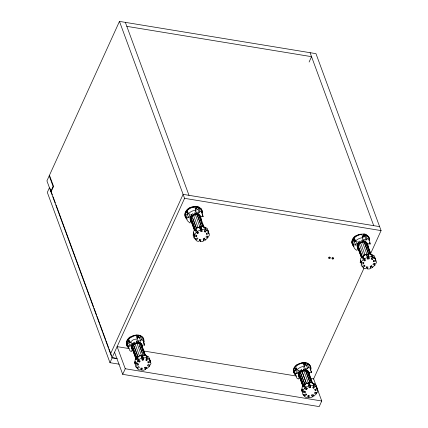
<?xml version="1.0" encoding="UTF-8"?>
<svg xmlns="http://www.w3.org/2000/svg" width="428" height="428" viewBox="0 0 428 428"><rect width="100%" height="100%" fill="white"/><g stroke="black" fill="none" stroke-linecap="round" stroke-linejoin="round"><path stroke-width="0.64" d="M369.139 237.85A9.015 6.827 -20.2 0 0 368.652 236.78L367.62 235.812A9.015 6.827 -20.2 0 0 358.311 234.828A9.015 6.827 -20.2 0 0 352.035 241.708L351.934 243.109L352.731 245.191A9.015 6.827 -20.2 0 0 353.919 246.582M363.131 235.753L363.543 236.17L364.255 235.849L364.372 234.624L363.543 235.379M193.419 234.004L193.579 232.811L194.515 235.352L196.821 235.218L196.661 236.411L194.355 236.545L193.419 234.004L194.574 233.939M203.305 238.658L204.049 240.691L202.219 241.595L200.299 241.429L200.951 239.557L199.678 239.445L199.025 241.317L197.105 241.146L195.992 239.98L197.923 238.674L197.19 237.898L195.259 239.209L194.151 238.043L194.355 236.545M194.515 235.352L196.185 232.42L190.77 217.542M301.622 391.411L302.211 387.099L306.063 383.606L311.381 382.557L315.677 384.451L316.757 387.832M301.906 390.127L302.066 388.934L303.003 391.47L305.308 391.342L305.148 392.535L302.842 392.669L301.906 390.127L303.056 390.058M302.842 392.669L302.633 394.161L303.746 395.328L305.678 394.022L306.411 394.793L304.479 396.103L305.592 397.27L307.513 397.435L308.165 395.568L309.433 395.681L308.786 397.548L310.707 397.719L312.536 396.81L311.787 394.776M303.003 391.47L303.222 389.855L304.672 388.538L303.736 385.997L304.693 385.13L305.629 387.672L307.234 388.774L306.271 389.646L304.672 388.538M360.167 262.712L360.756 258.405L364.613 254.906L369.931 253.858L374.222 255.751L375.479 259.694M360.451 261.428L360.617 260.235L361.548 262.771L363.854 262.642L363.693 263.835L361.387 263.969L360.451 261.428L361.606 261.364M361.387 263.969L361.184 265.462L362.291 266.628L364.223 265.323L364.956 266.098L363.03 267.404L364.137 268.57L366.058 268.741L366.71 266.869L367.984 266.981L367.331 268.848L369.252 269.019L371.081 268.11L370.338 266.077M361.548 262.771L361.767 261.155L363.217 259.839L357.305 243.612L357.915 244.613M128.347 347.841L127.164 346.434L126.538 344.749L127.057 341.009C130.016 335.82 138.886 332.101 143.166 337.847L143.797 339.538L143.99 341.812L143.621 343.069M143.626 340.784L143.797 339.538M134.617 363.928L135.237 359.547L139.121 355.984L144.455 354.908L148.735 356.818L149.971 360.825M134.911 362.618L135.082 361.409L136.018 363.944L138.33 363.805L138.153 365.02L135.847 365.159L134.911 362.618L136.067 362.548M135.847 365.159L135.628 366.684L136.735 367.866L138.677 366.529L139.405 367.315L137.463 368.647L138.565 369.829L140.486 369.995L141.154 368.091L142.428 368.203L141.759 370.108L143.685 370.274L145.525 369.343L144.776 367.315M136.018 363.944L137.709 360.965L132.434 346.546L132.712 346.648L133.766 345.166L133.488 345.059L135.088 343.919L136.987 343.293L138.902 343.277L138.72 343.529L140.352 344.128L140.534 343.877L141.641 344.995L141.315 345.102M363.543 236.17L363.843 234.571L364.255 235.849M127.908 341.87L127.988 341.501L129.406 341.218L127.908 341.87L128.256 340.356L129.406 341.218M190.267 218.665L189.936 217.761L190.267 216.188L190.883 217.194M304.404 385.575L305.1 384.606L300.451 372.633L302.04 371.509L303.934 370.899L305.849 370.889L310.214 382.766L308.304 382.771L306.48 383.632L301.387 369.733L299.798 370.851L300.076 370.953L299.038 372.414L298.755 372.312L298.418 373.885L303.211 386.912M299.033 374.714L299.252 373.665M361.532 257.586L356.968 245.185L357.305 243.612M357.466 246.539L357.69 245.49M136.222 359.392L131.428 346.364L131.781 344.765L132.391 345.77M131.931 347.723L132.161 346.653M132.434 346.546L132.086 348.146L132.407 348.039M370.557 253.734L381.08 230.601L315.976 53.66L119.466 21.4L46.92 180.873L112.024 357.819L117.299 358.685M49.354 187.903L47.315 192.381L109.98 362.687L119.209 364.201M50.836 191.509L53.126 186.474M50.991 191.931L53.537 186.341L49.466 175.277M110.558 353.838L183.104 194.36L379.615 226.621M112.024 357.819L184.57 198.341L119.466 21.4M109.98 362.687L112.27 357.648L116.223 358.3M310.327 378.347L313.622 378.887L321.76 401.004L319.213 406.6L122.708 374.34L125.254 368.743L117.112 346.627L128.983 348.574M309.118 62.017L311.547 56.673L126.827 26.349M313.515 379.122L363.912 268.34M187.357 214.46L185.517 214.123L186.688 217.301L188.523 217.633L187.357 214.46L188.176 212.759M188.523 217.633L190.16 214.235L188.32 213.898L187.154 210.72A8.507 6.441 -20.2 0 1 194.799 207.066L195.971 210.239L195.211 211.817L199.181 212.539L199.935 210.967L198.769 207.789L197.934 209.522M128.855 343.063L127.014 342.732L128.181 345.904L130.021 346.241L128.855 343.063L129.684 341.335M130.021 346.241L131.68 342.78L129.845 342.443L128.673 339.27L130.214 337.794L134.194 335.862L136.361 335.531L137.527 338.709L136.757 340.314L140.726 341.036L141.497 339.431L140.325 336.258L139.48 338.018M132.102 350.018L131.332 351.623L129.807 350.618L128.181 345.904M200.47 217.964L201.283 216.263L203.123 216.6L201.47 211.956L199.935 210.967M142.251 345.968L142.808 344.813L144.643 345.15L143.022 340.437L141.497 339.431M354.389 241.884L352.549 241.547L353.721 244.72L355.556 245.057L354.389 241.884L355.208 240.183M355.556 245.057L357.193 241.654L355.352 241.317L354.186 238.145A8.507 6.441 -20.2 0 1 361.831 234.485L363.003 237.663L362.243 239.241L366.213 239.964L366.967 238.385L365.801 235.213L364.972 236.941M295.844 370.578L294.004 370.247L295.17 373.419L297.011 373.756L295.844 370.578L296.663 368.882M297.011 373.756L298.642 370.354L296.807 370.017L295.636 366.844A8.507 6.441 -20.2 0 1 303.286 363.185L304.458 366.363L303.698 367.936L307.662 368.663L308.422 367.085L307.256 363.912L306.421 365.64M357.664 248.78L356.904 250.359A8.507 6.441 -20.2 0 1 353.721 244.72M299.119 377.48L298.359 379.058L296.829 378.063L295.17 373.419M367.502 245.388L368.315 243.687L370.156 244.024L369.589 240.713L366.967 238.385M309.225 373.521L309.77 372.387L311.611 372.724L309.958 368.08L308.422 367.085M295.641 369.401L296.32 368.166L294.464 368.963L295.641 369.401L294.962 368.069M333.219 258.384L333.3 257.811A0.722 0.546 -20.2 0 0 331.957 258.175L332.401 258.694M305.827 363.319L305.1 364.389L304.062 363.993L304.784 363.34L305.87 364.362L305.1 364.389L304.014 363.361L304.784 363.34M132.059 344.866L133.113 343.384L132.835 343.283L134.429 342.143L134.932 343.497M138.742 342.855L138.565 343.106L138.244 341.501L143.086 355.406M140.031 343.256L139.881 342.095L140.379 343.454M190.551 216.29L191.589 214.835L191.311 214.733L192.9 213.615L193.397 214.968M197.206 214.348L196.703 212.989L196.527 213.24L198.164 213.834L198.496 214.733M197.18 215.017L197.362 214.77L201.551 226.894L197.18 215.017L198.817 215.61L198.999 215.359L200.111 216.466L199.785 216.573M198.164 213.834L198.341 213.583L198.672 214.487M357.583 243.714L358.627 242.253L358.343 242.152L359.932 241.034L365.031 254.933L366.85 254.077L368.759 254.066L364.394 242.189L362.484 242.2L360.59 242.81L359.001 243.933L358.343 242.152M364.239 241.767L363.736 240.413L363.559 240.664L365.196 241.253L365.528 242.157M364.394 242.189L364.212 242.441L365.849 243.034L369.99 254.28M365.196 241.253L365.373 241.007L365.876 242.36M365.849 243.034L366.031 242.783L367.144 243.89L366.817 243.992M362.955 256.88L363.645 255.907L359.509 244.656M368.759 254.066L368.583 254.312L364.442 243.067M300.734 372.729L299.691 374.19L299.413 374.088L299.076 375.661L299.397 375.554M305.688 370.466L305.191 369.113L305.014 369.359L306.651 369.953L306.983 370.857M305.849 370.889L305.667 371.14L307.304 371.729L307.481 371.483L308.593 372.585L308.272 372.692L310.343 378.315M306.651 369.953L306.828 369.706L307.325 371.06M197.057 207.992L196.511 208.752L195.778 208.158M146.51 357.171L147.205 356.31L146.141 355.834L147.077 358.375L145.686 360.098L146.751 360.574L148.142 358.851L147.205 356.31M204.969 228.675L205.654 227.83L204.584 227.359L205.52 229.9L204.145 231.591L205.215 232.062L206.59 230.371L205.654 227.83M371.654 256.522L372.686 255.249L371.616 254.778L372.553 257.319L371.178 259.01L372.248 259.48L373.623 257.79L372.686 255.249M313.451 384.793L314.141 383.948L313.071 383.477L314.008 386.019L312.633 387.709L313.703 388.18L315.078 386.489L314.141 383.948M187.764 211.806L186.742 212.914L185.8 212.213L187.764 211.806L186.003 212.427L187.614 213.026L187.491 211.79M138.057 337.237L139.084 336.296L137.131 336.349L138.057 337.237L137.131 336.349M137.709 360.965L139.303 362.083L140.272 361.195L138.677 360.076L140.133 358.739L142.139 358.332L142.273 360.189L143.599 359.916L143.466 358.065L142.529 355.524L141.203 355.791L141.294 357.027M145.525 369.343L144.605 367.764L145.825 367.149L146.745 368.733L149.484 366.213L148.928 364.693M196.185 232.42L197.784 233.522L198.747 232.655L197.142 231.548L200.588 229.841L199.651 227.3L200.978 227.043L201.909 229.579L202.059 231.409L200.737 231.666L200.588 229.841M204.049 240.691L203.118 239.129L204.333 238.53L205.263 240.087L207.987 237.62L207.425 236.096M364.817 260.946L365.78 260.074L364.175 258.972L363.244 256.431L362.281 257.303L363.886 258.405L364.817 260.946L363.217 259.839M371.081 268.11L370.15 266.553L371.365 265.949L372.296 267.511L375.019 265.039L374.457 263.52M305.629 387.672L307.079 386.356L309.075 385.965L309.225 387.789L310.546 387.527L310.396 385.703L309.465 383.162L308.139 383.424L309.075 385.965M312.536 396.81L311.605 395.253L312.82 394.648L313.751 396.21L316.474 393.739L315.912 392.214M353.517 240.333L354.796 239.225L354.924 240.065L353.517 240.333L353.421 239.375M295.224 369.032L296.32 368.166M129.845 342.443L133.263 339.811L137.527 338.709M133.333 344.636L134.397 343.877M132.835 343.283L137.853 356.936L139.523 356.043L135.002 343.748M197.362 214.77L195.452 214.781L199.892 226.899L197.993 227.514L193.552 215.391L191.963 216.509L192.247 216.611L191.204 218.066L190.925 217.97L190.588 219.543L190.909 219.436L192.06 222.56M191.311 214.733L196.334 228.386L197.993 227.514M300.296 372.205L301.884 371.087L306.48 383.632M299.798 370.851L304.822 384.505L306.411 383.386M354.523 239.215L353.009 240.263L354.924 240.065L354.523 239.215L354.796 239.225L353.849 239.006M364.175 258.972L367.62 257.265L366.684 254.724L368.01 254.462L368.941 257.003L369.091 258.828L367.77 259.09L367.395 258.073M133.953 335.52L129.614 337.205A9.309 7.046 -20.2 0 0 126.383 344.321L127.533 345.701M359.429 234.469L355.112 236.112A9.015 6.827 -20.2 0 0 351.934 243.109L353.095 244.463M150.212 361.072L147.949 361.858L148.259 362.853L150.517 362.072L149.281 358.536L150.212 361.072L149.752 359.568L148.142 358.851M206.59 230.371L208.201 231.077L208.677 232.559L206.419 233.33L206.735 234.309L208.987 233.544L209.463 235.026L208.575 236.588L206.494 236.069L205.905 237.101L207.987 237.62M373.623 257.79L375.233 258.501L375.709 259.983L373.451 260.748L373.767 261.733L376.019 260.968L376.496 262.45L375.607 264.006L373.526 263.488L372.938 264.525L375.019 265.039M314.848 389.416L315.222 390.432L317.474 389.662L316.228 386.142M131.428 346.364L131.754 346.257L132.086 347.161M140.662 343.326L140.989 343.219L141.32 344.123M131.84 347.836L132.166 347.729M132.493 349.617L132.819 349.51M141.727 346.573L142.053 346.466L145.499 355.839M140.159 355.834L141.427 355.417L136.334 341.517L138.244 341.501M189.936 217.761L190.257 217.659M199.132 214.792L199.453 214.69L204.247 227.717M199.55 216.242L199.951 216.044L199.213 215.305M191.006 220.987L191.332 220.885L190.909 219.436M366.165 242.216L366.486 242.109L371.279 255.136M356.968 245.185L357.289 245.078M357.385 246.635L357.712 246.528M358.043 248.411L358.364 248.31L357.942 246.86L357.621 246.961L357.958 245.388L358.236 245.49L359.279 244.035L359.001 243.933M307.62 370.916L307.941 370.809L312.504 383.21M299.493 377.111L299.819 377.004M308.695 374.142L309.016 374.035L312.467 383.413M141.336 357.648L142.663 357.38L143.599 359.916M143.466 358.065L145.466 357.658L147.077 358.375M200.245 229.039L201.123 228.868L202.059 231.409M201.909 229.579L203.91 229.189L205.52 229.9M366.833 256.549L368.16 256.286L369.091 258.828M368.941 257.003L370.942 256.607L372.553 257.319M308.288 385.248L309.61 384.986L310.546 387.527M310.396 385.703L312.397 385.307L314.008 386.019M202.471 213.262A9.015 6.827 -20.2 0 0 202.417 211.443L201.62 209.356L200.588 208.388A9.015 6.827 -20.2 0 0 188.234 209.115A9.015 6.827 -20.2 0 0 186.886 219.163L185.543 217.349A9.015 6.827 -20.2 0 1 190.043 207.457L192.397 207.045M190.043 207.457L196.762 206.355L198.774 206.943L201.62 209.356L201.674 211.357M196.051 207.778L197.329 207.612L196.377 207.141M304.014 363.361L305.223 363.335M141.358 355.165L143.268 355.149M195.2 214.15L194.794 213L196.703 212.989M199.817 226.653L201.727 226.642M361.901 240.67L363.736 240.413M303.356 369.369L305.191 369.113M184.57 198.341L381.08 230.601M136.254 335.129L140.491 335.825L142.144 336.863L143.321 338.27L143.99 341.812M143.492 350.955L296.481 376.073M125.254 368.743L321.76 401.004M362.211 236.272L365.041 236.791L366.213 239.964M195.179 208.848L198.009 209.367L199.181 212.539M191.765 221.565L190.631 221.356L189.871 222.935L187.255 220.607L186.688 217.301M303.666 364.972L306.496 365.485L307.662 368.663M136.725 337.344L139.555 337.863L140.726 341.036M304.062 363.993L305.87 364.362M316.474 393.739L314.393 393.225L314.981 392.187L317.062 392.706L317.945 391.144L317.474 389.662M149.484 366.213L147.409 365.694L148.002 364.645L150.084 365.164L150.982 363.575L150.517 362.072M363.795 233.779L365.806 234.367L368.652 236.78L369.45 238.861A9.015 6.827 -20.2 0 1 369.503 240.686M357.803 244.966L362.377 256.741M363.645 255.907L363.367 255.805L365.031 254.933M191.808 216.087L192.092 216.188M196.334 228.386L196.613 228.482L192.937 218.489M304.822 384.505L305.1 384.606M138.067 341.753L139.699 342.352M137.853 356.936L138.137 357.038L133.996 345.787M128.026 340.581L129.133 341.004M315.078 386.489L316.688 387.201L317.159 388.683L314.906 389.448L315.222 390.432M140.325 336.258L141.855 337.264L142.931 338.618L143.385 341.416M196.853 230.986L195.248 229.879L196.206 229.007L197.784 233.522M303.736 385.997L305.341 387.105L306.271 389.646M185.543 217.349L186.49 218.152M191.594 221.303L190.851 220.564L194.456 230.366M132.926 350.339L131.701 348.542A5.623 4.253 -20.2 0 1 133.397 344.208L135.842 342.844A5.355 4.055 -20.2 0 1 140.898 343.422L142.123 345.225M310.953 369.385A9.015 6.827 -20.2 0 0 302.029 362.917A9.015 6.827 -20.2 0 0 293.538 372.232L294.79 373.596M126.538 344.749L127.774 346.14M128.277 346.99L127.56 346.091L127.014 342.732M133.081 350.762L131.856 348.964A5.618 4.253 -20.2 0 1 132.637 345.615L134.702 343.828L136.013 343.261A5.366 4.061 -20.2 0 1 141.053 343.845L142.278 345.647A5.618 4.253 -20.2 0 1 142.374 346.75M367.62 235.812L369.45 238.861M200.588 208.388L202.417 211.443M293.538 372.232L295.374 375.281M328.832 258.025L328.683 257.635A0.722 0.546 -20.2 0 1 330.02 257.276L330.036 257.704A0.722 0.546 -20.2 0 1 329.817 257.966M310.081 52.692L373.719 225.652M369.573 242.435L370.156 244.024M374.773 257.442L375.709 259.983M375.089 258.426L376.019 260.968M367.55 244.779L368.524 247.427M373.393 260.716L373.767 261.733M367.406 244.912L371.012 254.714M368.198 247.742L370.268 253.365M366.031 242.783L370.397 254.655M371.686 257.961L372.248 259.48M371.552 265.478L372.296 267.511M361.826 240.424L362.329 241.777M362.484 242.2L366.924 254.323M358.627 242.253L358.958 243.158M366.582 266.821L367.331 268.848M358.632 248.732L360.702 254.355M364.586 265.082L364.956 266.098M358.594 248.93L361.125 255.805M357.883 247.989L361.489 257.784M363.319 262.819L363.693 263.835M362.468 265.879L363.03 267.404M311.028 371.135L311.611 372.724M309.198 374.008L309.979 376.121M311.263 380.818L311.953 382.691M313.141 386.655L313.703 388.18M307.481 371.483L311.621 382.728M307.149 371.306L311.445 382.98M305.897 371.761L309.808 382.386M313.189 394.686L313.751 396.21M303.281 369.123L303.778 370.477M303.853 370.723L308.374 383.023M308.85 386.773L309.225 387.789M301.794 370.883L301.387 369.733M306.86 387.757L307.234 388.774M308.037 395.52L308.786 397.548M299.536 373.767L304.057 386.061M298.755 372.312L303.778 385.96M299.627 376.18L300.777 379.304M301.697 381.808L303.308 386.179M306.036 393.776L306.411 394.793M298.84 375.335L302.944 386.484M304.586 391.01L305.148 392.535M303.923 394.579L304.479 396.103M303.372 394.311L303.746 395.328M202.15 213.957L203.123 216.6M207.741 230.023L208.677 232.559M208.051 231.002L208.987 233.544M200.518 217.36L201.492 220.003M206.36 233.292L206.735 234.309M200.015 217.194L201.625 221.57M202.546 224.069L203.696 227.193M198.999 215.359L203.364 227.236M204.654 230.537L205.215 232.062M198.662 215.188L202.958 226.861M125.361 22.368L188.999 195.329M204.52 238.054L205.263 240.087M194.794 213L195.291 214.353M199.55 239.396L200.299 241.429M191.049 217.643L195.345 229.317M190.267 216.188L190.604 217.092M192.52 223.812L193.21 225.684M191.177 220.463L191.332 220.885M190.433 219.115L194.724 230.788M196.286 235.395L196.661 236.411M195.436 238.46L195.992 239.98M194.151 238.043L193.135 235.293L193.724 230.981L197.576 227.482L202.893 226.439L207.189 228.327L208.447 232.276M143.669 342.507L144.643 345.15M141.486 344.572L145.547 355.62M147.885 361.842L148.259 362.853M141.775 346.354L142.925 349.478M144.536 353.849L144.996 355.101M140.534 343.877L144.905 355.748M146.194 359.049L146.751 360.574M140.197 343.705L144.263 354.753M139.64 346.033L142.171 352.907M146.183 367.208L146.745 368.733M136.735 342.668L136.334 341.517M141.203 355.791L142.139 358.332M141.898 359.172L142.273 360.189M138.677 360.076L137.741 357.535L136.773 358.423L138.372 359.541L139.303 362.083M141.015 368.075L141.759 370.108M132.557 346.225L137.083 358.52M131.781 344.765L132.279 346.124M133.557 351.163L134.938 354.914M132.338 349.195L136.174 359.616M137.597 363.495L138.153 365.02M137.088 367.631L137.463 368.647M136.174 366.341L136.735 367.866M114.57 352.223L122.708 374.34M49.215 175.838L53.281 186.897M50.071 188.593L52.371 194.858M53.067 196.736L55.367 202.995M56.057 204.873L93.609 306.935M94.069 308.187L96.605 315.072M97.065 316.324L99.601 323.215M100.061 324.467L102.592 331.352M103.057 332.604L105.588 339.49M106.048 340.742L108.584 347.632M109.044 348.884L111.58 355.77M298.744 373.778L299.022 374.746M195.452 214.781L193.552 215.391M131.754 346.257L132.027 347.242M352.035 241.708L352.731 245.191M368.01 254.462L368.16 256.286M367.62 257.265L367.77 259.09M366.684 254.724L366.785 255.939M309.465 383.162L309.61 384.986M200.978 227.043L201.123 228.868M199.651 227.3L199.753 228.52M142.529 355.524L142.663 357.38M200.7 217.772A5.446 4.12 -20.2 0 0 195.703 214.037L193.017 214.877A5.446 4.12 -20.2 0 0 191.444 221.699M191.6 222.121A5.446 4.12 -20.2 0 1 193.809 214.99A5.446 4.12 -20.2 0 1 200.855 218.194M198.769 207.789A8.507 6.441 -20.2 0 1 202.016 212.844M186.089 217.435A8.507 6.441 -20.2 0 1 185.517 214.123M188.32 213.898A8.507 6.441 -20.2 0 1 195.971 210.239M310.503 370.204A9.015 6.827 -20.2 0 0 303.024 362.366L296.567 364.811A9.015 6.827 -20.2 0 0 293.383 371.804M299.932 377.817A5.446 4.12 -20.2 0 1 301.505 370.996L304.19 370.156A5.446 4.12 -20.2 0 1 309.08 372.809M300.087 378.245A5.446 4.12 -20.2 0 1 302.296 371.108A5.446 4.12 -20.2 0 1 309.342 374.318M295.657 374.885A8.507 6.441 -20.2 0 1 294.004 370.247M307.256 363.912A8.507 6.441 -20.2 0 1 310.439 367.823M296.807 370.017A8.507 6.441 -20.2 0 1 304.458 366.363M353.79 245.779A8.507 6.441 -20.2 0 1 352.549 241.547M369.38 239.049A9.015 6.827 -20.2 0 1 369.348 240.263M358.637 249.545A5.446 4.12 -20.2 0 1 360.841 242.409A5.446 4.12 -20.2 0 1 367.887 245.619M367.732 245.196A5.446 4.12 -20.2 0 0 362.735 241.462L360.05 242.296A5.446 4.12 -20.2 0 0 358.477 249.123M355.352 241.317A8.507 6.441 -20.2 0 1 363.003 237.663M365.801 235.213A8.507 6.441 -20.2 0 1 368.984 239.124M332.16 258.469L332.267 259.004L332.738 259.143A0.722 0.546 -20.2 0 0 333.514 258.389A0.722 0.546 -20.2 0 0 332.535 258.105L332.16 258.469M197.046 207.2L196.511 208.752L195.842 207.478L197.046 207.2M329.26 257.565L328.886 257.929A0.722 0.546 -20.2 0 0 329.651 258.576L330.111 258.287A0.722 0.546 -20.2 0 0 329.26 257.565"/></g></svg>
